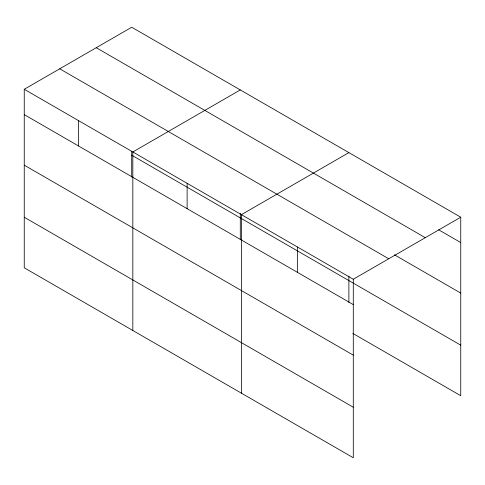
<?xml version="1.0" encoding="UTF-8"?>
<svg xmlns="http://www.w3.org/2000/svg" width="485" height="485" viewBox="0 0 485 485"><rect width="100%" height="100%" fill="white"/><g stroke="black" fill="none" stroke-linecap="round" stroke-linejoin="round"><path stroke-width="0.73" d="M353.286 355.141L353.286 279.245L24.25 89.282L24.25 267.793L353.286 457.761L353.286 355.141L24.25 165.173M352.783 333.383L460.75 395.718L460.75 217.207L131.714 27.239L24.25 89.282M240.293 89.925L132.829 151.969L132.829 330.485M348.879 152.617L241.415 214.661L241.415 393.171M353.286 279.245L460.75 217.207M438.634 229.787L460.75 242.555M96.248 47.712L425.284 237.68M394.408 254.795L460.75 293.098M59.716 68.803L388.752 258.772M131.714 155.206L460.75 345.174M24.25 114.63L353.286 304.598M24.25 217.25L353.286 407.218M348.879 276.056L348.879 302.464M297.353 246.956L297.353 272.303M240.293 213.37L240.293 239.772M187.125 183.312L187.125 208.665M131.714 151.435L131.714 177.086M78.54 120.626L78.54 145.973"/></g></svg>
